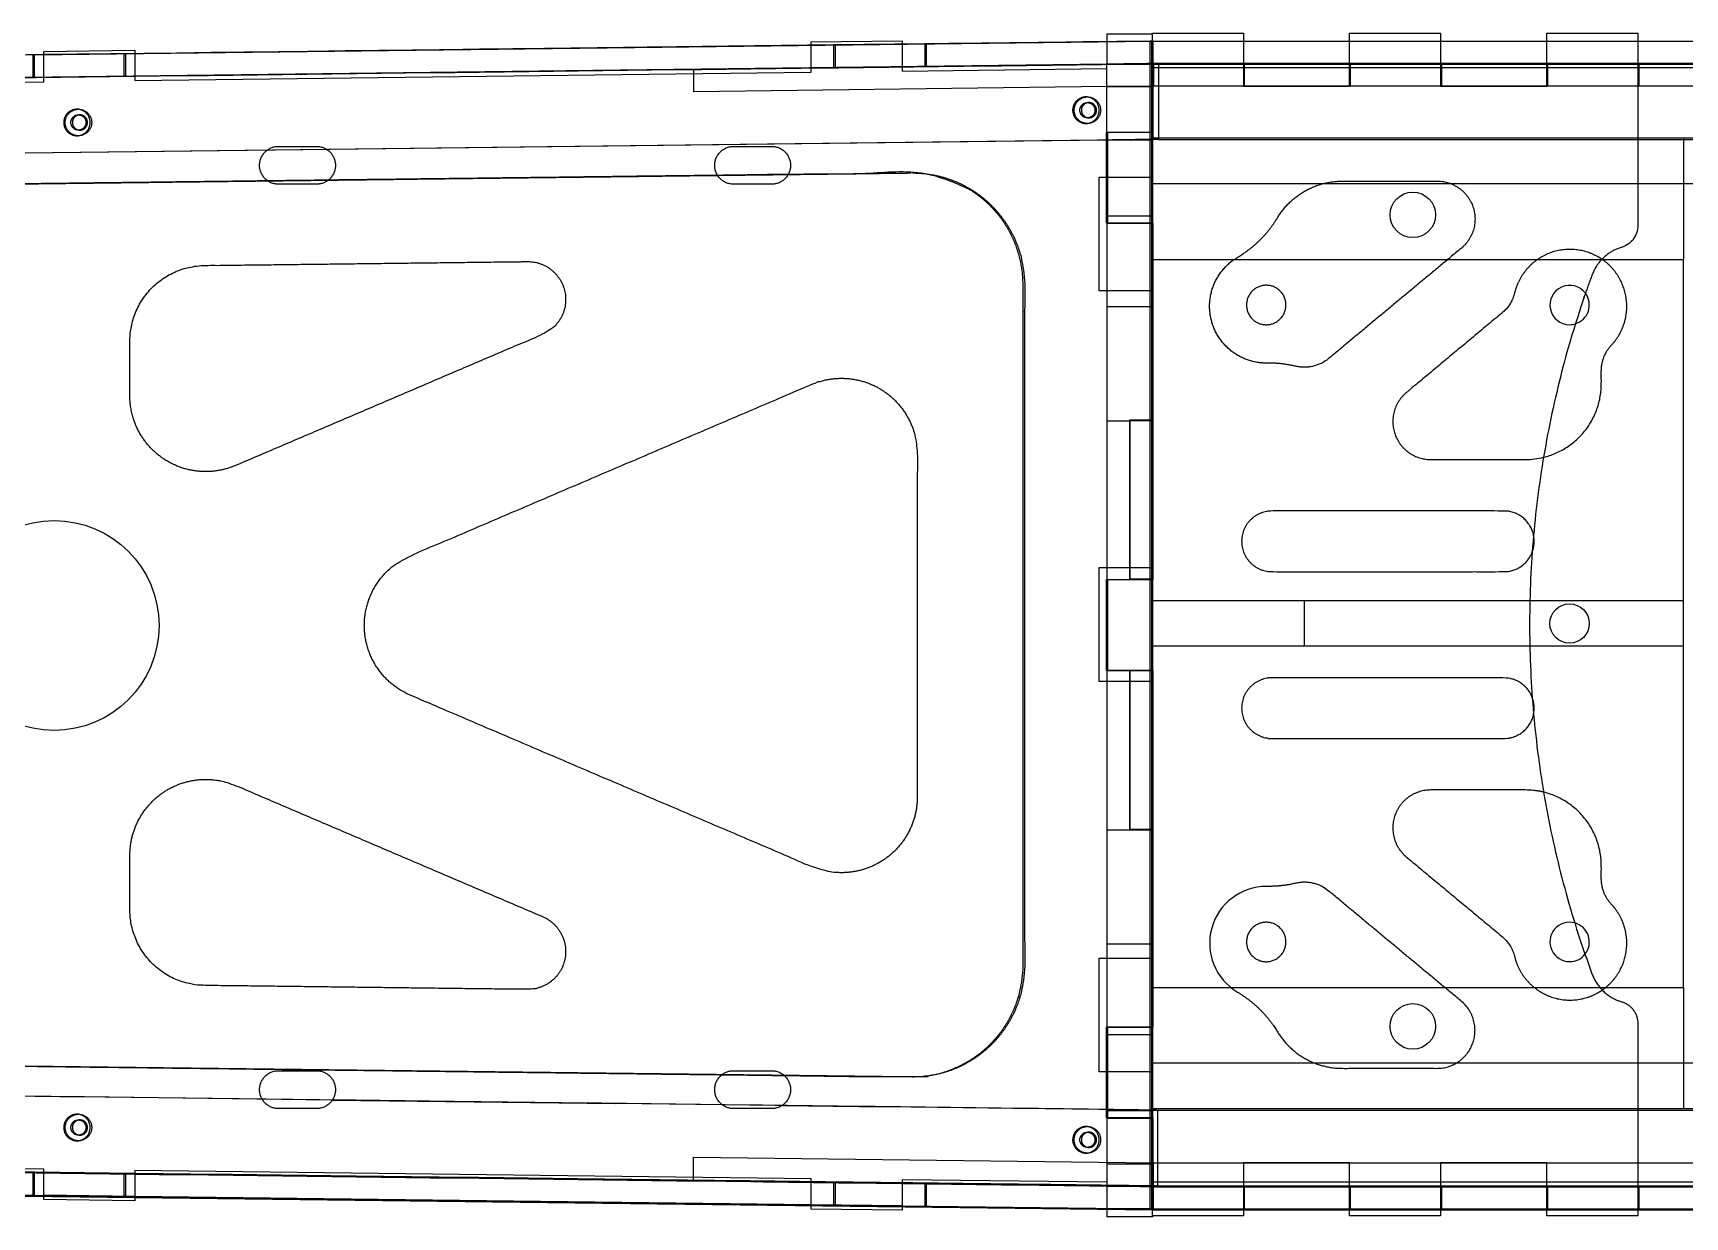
# Model space of a CAD drawing. Header units: millimetres. Extents: x -1145 to 1283, y -288 to 253.
# Drawn here: x -865.7 to -569.7, y -287.8 to -75.6 of the extents above; entities that cross this region are included whole.
import ezdxf

# ---------------------------------------------------------------- set-up
doc = ezdxf.new("R2010")
doc.units = ezdxf.units.MM
doc.header["$MEASUREMENT"] = 0
doc.layers.add('Dibujo2D$oculto$líneas', color=7, linetype='Continuous', true_color=0xffffff)
doc.layers.add('Dibujo2D$visible$líneas', color=18, linetype='Continuous', true_color=0x000000)

msp = doc.modelspace()

# ---------------------------------------------------------------- linework, layer by layer
at = {"layer": 'Dibujo2D$oculto$líneas'}
for p, q in [((-865.73, -79.46), (-992.96, -81.02)), ((-865.46, -79.46), (-984.93, -80.92)), ((-849.46, -79.26), (-865.73, -79.46)), ((-865.73, -83.54), (-865.73, -79.46)), ((-865.46, -79.46), (-865.73, -79.46)), ((-865.46, -79.46), (-665.16, -77.01)), ((-865.46, -83.54), (-865.46, -79.46)), ((-863.78, -84.28), (-863.78, -79.43)), ((-722.23, -77.7), (-849.46, -79.26)), ((-849.46, -79.26), (-849.46, -83.34)), ((-849.19, -79.26), (-849.46, -79.26)), ((-849.19, -79.26), (-849.19, -83.34)), ((-847.47, -79.23), (-847.47, -84.08)), ((-726.32, -82.59), (-726.32, -77.75)), ((-705.96, -77.5), (-722.23, -77.7)), ((-722.23, -81.78), (-722.23, -77.7)), ((-721.96, -77.7), (-722.23, -77.7)), ((-721.96, -81.78), (-721.96, -77.7)), ((-710.01, -77.55), (-710.01, -82.39)), ((-665.41, -77.01), (-705.96, -77.5)), ((-705.96, -77.5), (-705.96, -81.58)), ((-705.68, -77.5), (-705.96, -77.5)), ((-705.68, -77.5), (-705.68, -81.58)), ((-673.31, -77.1), (-673.31, -81.13)), ((-665.16, -77.01), (-665.16, -77.01)), ((-665.16, -81.03), (-665.16, -77.01)), ((-665.13, -77.01), (-665.16, -77.01)), ((-648.85, -77.01), (-648.85, -85.06)), ((-629.82, -85.06), (-629.82, -77.01)), ((-613.51, -77.01), (-613.51, -85.06)), ((-594.48, -85.06), (-594.48, -77.01)), ((-578.17, -77.01), (-578.17, -85.06)), ((-673.31, -81.13), (-1045.67, -85.69)), ((-673.31, -81.14), (-1044.76, -85.69)), ((-847.47, -84.08), (-726.32, -82.59)), ((-747.35, -86.07), (-747.35, -82.04)), ((-705.96, -81.58), (-722.23, -81.78)), ((-721.96, -81.78), (-722.23, -81.78)), ((-705.68, -81.58), (-721.96, -81.78)), ((-710.01, -82.39), (-673.31, -81.94)), ((-705.68, -81.58), (-705.96, -81.58)), ((-665.16, -81.04), (-673.31, -81.14)), ((-673.31, -93.4), (-673.31, -81.13)), ((-665.16, -81.17), (-673.31, -81.17)), ((-673.3, -85.16), (-673.3, -81.13)), ((-665.19, -81.04), (-664.47, -81.04)), ((-665.16, -93.32), (-665.16, -81.03)), ((-664.28, -81.03), (-665.16, -81.04)), ((-665.12, -85.06), (-665.12, -81.03)), ((-665.12, -85.06), (-665.12, -81.03)), ((-665.1, -144.91), (-665.1, -81.71)), ((-665.1, -81.71), (-353.17, -81.71)), ((-665, -85.06), (-665, -81.03)), ((-665, -81.13), (-578.01, -81.13)), ((-664.47, -81.04), (-664.32, -81.03)), ((-664.09, -81.03), (-664.09, -85.06)), ((-648.69, -81.03), (-648.69, -85.06)), ((-629.66, -85.06), (-629.66, -81.03)), ((-613.35, -81.03), (-613.35, -85.06)), ((-594.32, -85.06), (-594.32, -81.03)), ((-578.01, -81.03), (-578.01, -85.06)), ((-984.93, -85.76), (-863.78, -84.28)), ((-849.46, -83.34), (-865.73, -83.54)), ((-865.46, -83.54), (-865.73, -83.54)), ((-849.19, -83.34), (-865.46, -83.54)), ((-849.19, -83.34), (-849.46, -83.34)), ((-673.3, -85.16), (-747.35, -86.07)), ((-665.16, -85.2), (-673.31, -85.2)), ((-665.16, -85.06), (-673.3, -85.16)), ((-665.12, -85.06), (-665.16, -85.06)), ((-676.8, -87.01), (-676.97, -87.01)), ((-676.53, -88.03), (-676.74, -88.03)), ((-857.6, -89.21), (-857.76, -89.21)), ((-857.32, -90.23), (-857.54, -90.23)), ((-676.53, -90.75), (-676.74, -90.75)), ((-665.16, -94.64), (-1044.76, -99.28)), ((-857.7, -93.97), (-857.76, -93.97)), ((-857.6, -93.97), (-857.7, -93.97)), ((-857.32, -92.95), (-857.54, -92.95)), ((-676.91, -91.77), (-676.97, -91.77)), ((-676.8, -91.77), (-676.91, -91.77)), ((-673.41, -109.63), (-673.41, -93.32)), ((-673.41, -93.32), (-665.27, -93.32)), ((-673.31, -93.4), (-673.31, -109.71)), ((-665.27, -93.4), (-673.31, -93.4)), ((-673.14, -109.63), (-673.14, -93.32)), ((-665.27, -109.63), (-665.27, -93.4)), ((-665.16, -94.63), (-665.19, -94.63)), ((-664.09, -94.62), (-353.17, -94.62)), ((-570.01, -94.4), (-570.01, -102.56)), ((-673.31, -94.73), (-1045.67, -99.28)), ((-665.16, -94.76), (-673.31, -94.76)), ((-665.16, -94.77), (-673.31, -94.77)), ((-708.12, -100.64), (-708.12, -100.64)), ((-674.67, -121.77), (-674.67, -101.38)), ((-674.67, -101.38), (-665.16, -101.38)), ((-570.01, -102.56), (-570.01, -116.15)), ((-665.16, -108.35), (-673.31, -108.35)), ((-665.27, -109.63), (-673.41, -109.63)), ((-665.27, -109.71), (-673.31, -109.71)), ((-673.31, -109.71), (-673.31, -173.59)), ((-665.27, -109.71), (-665.27, -109.63)), ((-665.16, -109.63), (-665.27, -109.63)), ((-665.16, -109.71), (-665.16, -173.51)), ((-665.16, -116.15), (-584.65, -116.15)), ((-584.54, -116.15), (-570.01, -116.15)), ((-570.01, -177.31), (-570.01, -116.15)), ((-665.16, -121.77), (-674.67, -121.77)), ((-665.16, -124.63), (-673.31, -124.63)), ((-669.18, -173.46), (-669.18, -144.91)), ((-669.18, -144.91), (-665.1, -144.91)), ((-673.31, -145.05), (-669.23, -145.05)), ((-665.16, -145.05), (-669.23, -145.05)), ((-669.23, -145.05), (-669.23, -173.59)), ((-674.67, -191.76), (-674.67, -171.38)), ((-674.67, -171.38), (-665.16, -171.38)), ((-673.41, -189.82), (-673.41, -173.51)), ((-673.41, -173.51), (-665.27, -173.51)), ((-673.31, -173.59), (-673.31, -189.9)), ((-665.27, -173.59), (-673.31, -173.59)), ((-673.14, -189.82), (-673.14, -173.51)), ((-665.1, -173.46), (-669.18, -173.46)), ((-665.27, -189.82), (-665.27, -173.59)), ((-665.1, -189.77), (-665.1, -173.46)), ((-637.97, -177.31), (-665.16, -177.31)), ((-637.97, -177.31), (-637.97, -185.46)), ((-583.5, -177.31), (-637.97, -177.31)), ((-570.01, -177.31), (-583.5, -177.31)), ((-570.01, -185.46), (-570.01, -177.31)), ((-637.97, -185.46), (-665.16, -185.46)), ((-583.5, -185.46), (-637.97, -185.46)), ((-570.01, -185.46), (-583.5, -185.46)), ((-570.01, -246.63), (-570.01, -185.46)), ((-665.16, -191.76), (-674.67, -191.76)), ((-665.27, -189.82), (-673.41, -189.82)), ((-665.27, -189.9), (-673.31, -189.9)), ((-673.31, -189.9), (-673.31, -253.78)), ((-669.23, -189.9), (-669.23, -218.44)), ((-669.18, -218.31), (-669.18, -189.77)), ((-669.18, -189.77), (-665.1, -189.77)), ((-665.27, -189.9), (-665.27, -189.82)), ((-665.16, -189.82), (-665.27, -189.82)), ((-665.16, -189.9), (-665.16, -253.7)), ((-669.23, -218.44), (-673.31, -218.44)), ((-665.16, -218.44), (-669.23, -218.44)), ((-665.1, -218.31), (-669.18, -218.31)), ((-665.1, -281.51), (-665.1, -218.31)), ((-665.16, -238.87), (-673.31, -238.87)), ((-674.67, -261.76), (-674.67, -241.37)), ((-674.67, -241.37), (-665.16, -241.37)), ((-665.16, -246.63), (-584.98, -246.63)), ((-583.94, -246.63), (-570.01, -246.63)), ((-570.01, -246.63), (-570.01, -260.22)), ((-673.41, -270.01), (-673.41, -253.7)), ((-673.41, -253.7), (-665.27, -253.7)), ((-673.31, -253.78), (-673.31, -270.09)), ((-665.27, -253.78), (-673.31, -253.78)), ((-673.14, -270.01), (-673.14, -253.7)), ((-665.27, -270.01), (-665.27, -253.78)), ((-665.16, -255.14), (-673.31, -255.14)), ((-708.64, -262.67), (-986.11, -259.28)), ((-570.01, -260.22), (-570.01, -268.37)), ((-708.12, -262.68), (-708.12, -262.68)), ((-665.16, -261.76), (-674.67, -261.76)), ((-665.16, -268.59), (-1044.91, -263.94)), ((-857.6, -269.35), (-857.76, -269.35)), ((-812.1, -266.8), (-761.37, -267.42)), ((-731.53, -267.79), (-713.22, -268.01)), ((-665.16, -268.72), (-673.31, -268.72)), ((-665.16, -268.73), (-673.31, -268.73)), ((-665.34, -268.59), (-665.16, -268.59)), ((-664.25, -268.6), (-353.17, -268.6)), ((-857.32, -270.37), (-857.54, -270.37)), ((-676.8, -271.55), (-676.97, -271.55)), ((-665.27, -270.01), (-673.41, -270.01)), ((-665.27, -270.09), (-673.31, -270.09)), ((-673.31, -270.09), (-673.31, -278.3)), ((-665.27, -270.09), (-665.27, -270.01)), ((-665.16, -270.01), (-665.27, -270.01)), ((-665.16, -282.19), (-665.16, -270.09)), ((-857.7, -274.11), (-857.76, -274.11)), ((-857.6, -274.11), (-857.7, -274.11)), ((-857.32, -273.09), (-857.54, -273.09)), ((-676.53, -272.57), (-676.74, -272.57)), ((-664.43, -282.19), (-1044.91, -277.53)), ((-863.78, -279.22), (-984.93, -277.74)), ((-747.36, -281.18), (-747.36, -277.06)), ((-747.36, -277.06), (-665.14, -278.06)), ((-676.91, -276.31), (-676.97, -276.31)), ((-676.8, -276.31), (-676.91, -276.31)), ((-676.53, -275.29), (-676.74, -275.29)), ((-665.14, -282.19), (-665.14, -278.06)), ((-665.13, -282.19), (-665.13, -278.06)), ((-664.25, -278.06), (-664.25, -282.19)), ((-629.82, -278.07), (-648.85, -278.07)), ((-648.85, -278.07), (-648.85, -282.19)), ((-629.82, -282.19), (-629.82, -278.07)), ((-594.48, -278.07), (-613.51, -278.07)), ((-613.51, -278.07), (-613.51, -282.19)), ((-594.48, -282.19), (-594.48, -278.07)), ((-578.17, -278.06), (-578.17, -282.19)), ((-865.73, -283.86), (-865.73, -279.79)), ((-865.73, -279.79), (-849.46, -279.98)), ((-865.46, -279.79), (-865.73, -279.79)), ((-865.46, -279.79), (-849.19, -279.98)), ((-865.46, -283.86), (-865.46, -279.79)), ((-863.78, -279.93), (-863.78, -279.22)), ((-863.78, -283.87), (-863.78, -279.93)), ((-849.46, -279.98), (-849.46, -284.06)), ((-849.19, -279.98), (-849.46, -279.98)), ((-849.19, -279.98), (-849.19, -284.06)), ((-726.32, -280.9), (-847.47, -279.42)), ((-847.47, -279.42), (-847.47, -280.13)), ((-847.47, -280.13), (-847.47, -284.07)), ((-726.32, -281.62), (-726.32, -280.9)), ((-673.31, -281.55), (-710.01, -281.1)), ((-710.01, -281.1), (-710.01, -281.82)), ((-665.16, -278.3), (-673.31, -278.3)), ((-673.31, -278.3), (-673.31, -282.32)), ((-992.96, -282.31), (-865.73, -283.86)), ((-992.69, -282.31), (-865.46, -283.86)), ((-865.73, -283.86), (-849.46, -284.06)), ((-865.46, -283.86), (-865.73, -283.86)), ((-865.46, -283.87), (-849.46, -284.06)), ((-863.78, -284.06), (-863.78, -283.87)), ((-847.47, -284.07), (-863.78, -283.87)), ((-849.46, -284.06), (-722.23, -285.62)), ((-849.19, -284.06), (-849.46, -284.06)), ((-849.19, -284.06), (-721.96, -285.62)), ((-847.47, -284.07), (-847.47, -284.26)), ((-726.32, -285.57), (-847.47, -284.09)), ((-726.32, -285.56), (-726.32, -281.62)), ((-722.23, -285.62), (-722.23, -281.54)), ((-722.23, -281.54), (-705.96, -281.74)), ((-721.96, -281.54), (-722.23, -281.54)), ((-721.96, -281.54), (-705.68, -281.74)), ((-721.96, -285.62), (-721.96, -281.54)), ((-710.01, -281.82), (-710.01, -285.76)), ((-705.96, -281.74), (-705.96, -285.82)), ((-705.68, -281.74), (-705.96, -281.74)), ((-705.68, -281.74), (-705.68, -285.82)), ((-665.16, -282.32), (-673.31, -282.32)), ((-673.31, -282.32), (-673.31, -286.39)), ((-664.62, -282.19), (-665.34, -282.19)), ((-665.16, -282.19), (-665.14, -282.19)), ((-665.16, -286.49), (-665.16, -282.19)), ((-665.14, -282.19), (-665.13, -282.19)), ((-665.13, -282.19), (-665, -282.19)), ((-353.17, -281.51), (-665.1, -281.51)), ((-665, -286.49), (-665, -282.37)), ((-664.47, -282.19), (-664.62, -282.19)), ((-648.85, -282.37), (-648.85, -286.49)), ((-648.69, -282.37), (-648.69, -286.49)), ((-629.82, -286.49), (-629.82, -282.37)), ((-629.66, -286.49), (-629.66, -282.37)), ((-613.51, -282.37), (-613.51, -286.49)), ((-613.35, -282.37), (-613.35, -286.49)), ((-594.48, -286.49), (-594.48, -282.37)), ((-594.32, -286.49), (-594.32, -282.37)), ((-578.17, -282.37), (-578.17, -286.49)), ((-578.01, -282.37), (-578.01, -286.49)), ((-726.32, -285.74), (-726.32, -285.56)), ((-710.01, -285.76), (-726.32, -285.56)), ((-722.23, -285.62), (-726.32, -285.57)), ((-710.01, -285.77), (-722.23, -285.62)), ((-722.23, -285.62), (-705.96, -285.82)), ((-721.96, -285.62), (-722.23, -285.62)), ((-721.96, -285.62), (-705.96, -285.82)), ((-710.01, -285.76), (-710.01, -285.77)), ((-710.01, -285.77), (-710.01, -285.94)), ((-705.96, -285.82), (-665.27, -286.32)), ((-705.68, -285.82), (-705.96, -285.82)), ((-705.68, -285.82), (-665.16, -286.31)), ((-665.55, -286.31), (-673.31, -286.22)), ((-673.31, -286.22), (-665.55, -286.31)), ((-673.31, -286.32), (-665.55, -286.32)), ((-665.27, -286.31), (-665.55, -286.31)), ((-665.27, -286.31), (-665.55, -286.31)), ((-665, -286.32), (-8.68, -286.32))]:
    msp.add_line(p, q, dxfattribs=at)
for centre, radius in [((-861.97, -181.75), 18.81), ((-590.4, -181.39), 3.53)]:
    msp.add_circle(centre, radius, dxfattribs=at)
for centre, radius, start, end in [((-676.8, -89.38), 2.37, 92.5609, 93.3064), ((-857.6, -91.58), 2.37, 92.5609, 93.3064), ((-857.6, -91.6), 2.37, 266.6936, 267.4391), ((-676.8, -89.4), 2.37, 266.6936, 267.4391), ((-590.4, -124.3), 3.53, 36.4543, 270), ((-590.4, -124.3), 3.53, 270, 287.1079), ((-598.31, -138.4), 13.59, 270, 283.8196), ((-644.71, -238.7), 10.19, 90, 239.326), ((-590.4, -238.47), 3.53, 74.9888, 270), ((-590.4, -238.47), 3.53, 270, 321.2321), ((-857.6, -271.72), 2.37, 92.5609, 93.3064), ((-676.8, -273.92), 2.37, 92.5609, 93.3064), ((-857.6, -271.74), 2.37, 266.6936, 267.4391), ((-676.8, -273.94), 2.37, 266.6936, 267.4391)]:
    msp.add_arc(centre, radius, start, end, dxfattribs=at)
for points, knots in [([(-665, -81.13), (-665.06, -81.13), (-689.11, -81.43), (-807.36, -82.87), (-934.19, -84.42), (-1037.08, -85.68), (-1045.81, -85.79), (-1045.97, -85.79), (-1046.17, -85.79), (-1046.71, -85.79), (-1047.92, -85.79), (-1049.05, -85.79), (-1049.8, -85.79)], [0, 0, 0, 0, 0.187761, 72.147884, 354.771287, 380.693859, 380.844139, 380.975628, 381.182256, 381.445239, 382.572307, 384.826443, 384.826443, 384.826443, 384.826443]), ([(-665.16, -268.6), (-665.22, -268.6), (-689.27, -268.3), (-807.51, -266.86), (-934.34, -265.3), (-1037.23, -264.05), (-1045.97, -263.94), (-1046.13, -263.94), (-1046.33, -263.94), (-1046.86, -263.94), (-1048.08, -263.94), (-1049.2, -263.94), (-1049.95, -263.94)], [0, 0, 0, 0, 0.187771, 72.147894, 354.771297, 380.693869, 380.844149, 380.975638, 381.182266, 381.445249, 382.572317, 384.826453, 384.826453, 384.826453, 384.826453]), ([(-665.16, -282.19), (-665.22, -282.19), (-689.27, -281.9), (-807.51, -280.45), (-934.34, -278.9), (-1037.23, -277.64), (-1045.97, -277.53), (-1046.13, -277.53), (-1046.33, -277.53), (-1046.86, -277.53), (-1048.08, -277.53), (-1049.2, -277.53), (-1049.95, -277.53)], [0, 0, 0, 0, 0.187771, 72.147894, 354.771297, 380.693869, 380.844149, 380.975638, 381.182266, 381.445249, 382.572317, 384.826453, 384.826453, 384.826453, 384.826453]), ([(-665, -282.37), (-665.06, -282.37), (-689.11, -282.07), (-807.36, -280.62), (-934.19, -279.07), (-1037.08, -277.81), (-1045.81, -277.71), (-1045.97, -277.71), (-1046.17, -277.71), (-1046.71, -277.71), (-1047.92, -277.71), (-1049.05, -277.71), (-1049.8, -277.71)], [0, 0, 0, 0, 0.187771, 72.147894, 354.771297, 380.693869, 380.844149, 380.975638, 381.182266, 381.445249, 382.572317, 384.826453, 384.826453, 384.826453, 384.826453])]:
    msp.add_open_spline(points, degree=3, knots=knots, dxfattribs=at)
for points in [[(-665.16, -81.03), (-667.87, -81.07), (-670.59, -81.1), (-673.31, -81.13)], [(-665.12, -81.03), (-665.13, -81.03), (-665.14, -81.03), (-665.16, -81.03)], [(-665, -81.03), (-665.04, -81.03), (-665.08, -81.03), (-665.12, -81.03)], [(-665.12, -85.06), (-665.08, -85.06), (-665.04, -85.06), (-665, -85.06)], [(-665.16, -94.63), (-667.87, -94.66), (-670.59, -94.69), (-673.31, -94.73)], [(-665, -278.06), (-665.05, -278.06), (-665.09, -278.06), (-665.14, -278.06)]]:
    msp.add_open_spline(points, degree=3, dxfattribs=at)
for points, weights, degree, knots in [([(-676.8, -87.01), (-674.43, -87.01), (-674.43, -89.39), (-674.43, -91.76), (-676.8, -91.77)], [1, 0.707107675066, 1, 0.707107675066, 1], 2, [0, 0, 0, 3.732001, 3.732001, 7.464002, 7.464002, 7.464002]), ([(-676.53, -90.75), (-675.17, -90.75), (-675.17, -89.39), (-675.17, -88.03), (-676.53, -88.03)], [1, 0.707107675066, 1, 0.707107675066, 1], 2, [0, 0, 0, 2.132572, 2.132572, 4.265144, 4.265144, 4.265144]), ([(-857.6, -89.21), (-855.22, -89.22), (-855.22, -91.59), (-855.22, -93.97), (-857.6, -93.97)], [1, 0.707107675066, 1, 0.707107675066, 1], 2, [0, 0, 0, 3.732001, 3.732001, 7.464002, 7.464002, 7.464002]), ([(-857.32, -92.95), (-855.97, -92.95), (-855.97, -91.59), (-855.97, -90.23), (-857.32, -90.23)], [1, 0.707107675066, 1, 0.707107675066, 1], 2, [0, 0, 0, 2.132572, 2.132572, 4.265144, 4.265144, 4.265144]), ([(-512.35, -94.4), (-512.35, -94.4), (-528.08, -94.4), (-596.62, -94.4), (-665.16, -94.4)], [1, 0.707106781187, 1, 1, 1], 2, [186.855942, 186.855942, 186.855942, 205.031093, 205.031093, 222.972758, 222.972758, 222.972758]), ([(-825.14, -99.27), (-825.14, -102.66), (-821.74, -102.66), (-818.34, -102.66), (-814.94, -102.66), (-811.55, -102.66), (-811.55, -99.27), (-811.55, -95.87), (-814.94, -95.87), (-818.34, -95.87), (-821.74, -95.87), (-825.14, -95.87), (-825.14, -99.27)], [1, 0.707106781187, 1, 1, 1, 0.707106781187, 1, 0.707106781187, 1, 1, 1, 0.707106781187, 1], 2, [0, 0, 0, 5.337423, 5.337423, 10.337423, 10.337423, 15.674846, 15.674846, 21.012268, 21.012268, 26.012268, 26.012268, 31.349691, 31.349691, 31.349691]), ([(-743.59, -99.27), (-743.59, -102.66), (-740.19, -102.66), (-736.79, -102.66), (-733.39, -102.66), (-730, -102.66), (-730, -99.27), (-730, -95.87), (-733.39, -95.87), (-736.79, -95.87), (-740.19, -95.87), (-743.59, -95.87), (-743.59, -99.27)], [1, 0.707106781187, 1, 1, 1, 0.707106781187, 1, 0.707106781187, 1, 1, 1, 0.707106781187, 1], 2, [0, 0, 0, 5.337423, 5.337423, 10.337423, 10.337423, 15.674846, 15.674846, 21.012268, 21.012268, 26.012268, 26.012268, 31.349691, 31.349691, 31.349691]), ([(-986.38, -259.28), (-1002.11, -259.09), (-1013.17, -247.87), (-1013.17, -232.1), (-1013.17, -198.47), (-1013.17, -164.85), (-1013.17, -131.22), (-1013.17, -115.45), (-1002.11, -104.23), (-986.38, -104.04), (-893.8, -102.91), (-801.22, -101.78), (-708.64, -100.64), (-703.2, -100.58), (-698.16, -102.62), (-694.29, -106.45), (-690.42, -110.28), (-688.33, -115.31), (-688.33, -120.75), (-688.33, -161.36), (-688.33, -201.96), (-688.33, -242.57), (-688.33, -248.01), (-690.42, -253.04), (-694.29, -256.88), (-698.16, -260.7), (-703.2, -262.74), (-708.64, -262.68), (-801.22, -261.55), (-893.8, -260.41), (-986.38, -259.28)], [1, 0.807606672494, 0.807606672494, 1, 1, 1, 1, 0.807606672494, 0.807606672494, 1, 1, 1, 1, 0.948310944253, 0.948310944253, 1, 0.94862792176, 0.94862792176, 1, 1, 1, 1, 0.948627933292, 0.948627933292, 1, 0.948310955882, 0.948310955882, 1, 1, 1, 1], 3, [-682.676408, -682.676408, -682.676408, -682.676408, -651.504655, -651.504655, -651.504655, -577.286365, -577.286365, -577.286365, -546.114612, -546.114612, -546.114612, -341.293395, -341.293395, -341.293395, -325.404359, -325.404359, -325.404359, -309.492503, -309.492503, -309.492503, -219.868127, -219.868127, -219.868127, -203.956273, -203.956273, -203.956273, -188.067239, -188.067239, -188.067239, 16.753981, 16.753981, 16.753981, 16.753981]), ([(-986.11, -259.28), (-1001.84, -259.09), (-1012.9, -247.87), (-1012.9, -232.1), (-1012.9, -198.47), (-1012.9, -164.85), (-1012.9, -131.22), (-1012.9, -115.45), (-1001.84, -104.23), (-986.11, -104.04), (-893.54, -102.91), (-800.97, -101.78), (-708.4, -100.64)], [1, 0.807606672494, 0.807606672494, 1, 1, 1, 1, 0.807606672494, 0.807606672494, 1, 1, 1, 1], 3, [-682.676408, -682.676408, -682.676408, -682.676408, -651.504655, -651.504655, -651.504655, -577.286365, -577.286365, -577.286365, -546.114612, -546.114612, -546.114612, -341.316325, -341.316325, -341.316325, -341.316325]), ([(-708.12, -100.64), (-702.77, -100.64), (-697.82, -102.68), (-694.02, -106.45), (-690.15, -110.28), (-688.05, -115.31), (-688.06, -120.75), (-688.06, -161.36), (-688.06, -201.96), (-688.06, -242.57), (-688.05, -248.01), (-690.15, -253.04), (-694.02, -256.88), (-697.82, -260.64), (-702.77, -262.68), (-708.12, -262.68)], [1, 0.949874871786, 0.949874871786, 1, 0.94862792176, 0.94862792176, 1, 1, 1, 1, 0.948627933292, 0.948627933292, 1, 0.949874860383, 0.949874860383, 1], 3, [0, 0, 0, 0, 15.644044, 15.644044, 15.644044, 31.555901, 31.555901, 31.555901, 121.180276, 121.180276, 121.180276, 137.092131, 137.092131, 137.092131, 152.736177, 152.736177, 152.736177, 152.736177]), ([(-512.35, -102.56), (-512.35, -102.56), (-528.08, -102.56), (-596.62, -102.56), (-665.16, -102.56)], [1, 0.707106781187, 1, 1, 1], 2, [186.855942, 186.855942, 186.855942, 205.031093, 205.031093, 222.972758, 222.972758, 222.972758]), ([(-642.75, -108.66), (-645.44, -113.11), (-649.91, -115.76), (-656.65, -119.75), (-654.53, -127.29), (-652.4, -134.83), (-644.57, -134.72), (-641.99, -134.68), (-639.49, -135.28), (-636.18, -136.06), (-633.57, -133.89), (-621.69, -124.01), (-609.8, -114.12), (-606.14, -111.07), (-607.76, -106.59), (-609.38, -102.1), (-614.15, -102.1), (-622.64, -102.1), (-631.12, -102.1), (-638.79, -102.1), (-642.75, -108.66)], [1, 0.969950623719, 1, 0.792974429199, 1, 0.792974429199, 1, 0.992366787432, 1, 0.894535638592, 1, 1, 1, 0.818528368282, 1, 0.818528368282, 1, 1, 1, 0.871057090141, 1], 2, [0, 0, 0, 10.187442, 10.187442, 23.543683, 23.543683, 36.899925, 36.899925, 42.02481, 42.02481, 48.323243, 48.323243, 71.069605, 71.069605, 79.38703, 79.38703, 87.704455, 87.704455, 100.192558, 100.192558, 114.149699, 114.149699, 114.149699]), ([(-584.61, -116.1), (-585.04, -115.81), (-585.51, -115.56), (-589.91, -113.18), (-594.49, -115.21), (-599.07, -117.25), (-600.25, -122.12), (-600.78, -124.3), (-602.51, -125.73), (-611.07, -132.85), (-619.63, -139.98), (-623.3, -143.02), (-621.68, -147.51), (-620.06, -152), (-615.29, -152), (-606.8, -152), (-598.31, -152)], [1, 0.99867458444, 1, 0.897507160298, 1, 0.897507160298, 1, 0.949521244636, 1, 1, 1, 0.818528368282, 1, 0.818528368282, 1, 1, 1], 2, [0, 0, 0, 1.049789, 1.049789, 10.360992, 10.360992, 19.672196, 19.672196, 24.009152, 24.009152, 40.396782, 40.396782, 48.714207, 48.714207, 57.031632, 57.031632, 69.519735, 69.519735, 69.519735]), ([(-829.44, -153.07), (-801.93, -141.32), (-774.42, -129.56), (-769.29, -127.37), (-770.44, -121.91), (-771.59, -116.45), (-777.17, -116.52), (-806.06, -116.87), (-834.95, -117.22), (-848.38, -117.39), (-848.38, -130.82), (-848.38, -135.69), (-848.38, -140.57), (-848.38, -147.89), (-842.27, -151.92), (-836.17, -155.95), (-829.44, -153.07)], [1, 1, 1, 0.772825337771, 1, 0.772825337771, 1, 1, 1, 0.711419804816, 1, 1, 1, 0.880613346479, 1, 0.880613346479, 1], 2, [0, 0, 0, 44.02602, 44.02602, 53.370475, 53.370475, 62.71493, 62.71493, 104.942235, 104.942235, 126.125611, 126.125611, 133.305071, 133.305071, 146.723855, 146.723855, 160.142639, 160.142639, 160.142639]), ([(-644.77, -127.84), (-648.3, -127.84), (-648.3, -124.3), (-648.3, -120.77), (-644.77, -120.77), (-641.23, -120.77), (-641.23, -124.3), (-641.23, -127.84), (-644.77, -127.84)], [1, 0.707107187399, 1, 0.707106781187, 1, 0.707106781187, 1, 0.707106781187, 1], 2, [0, 0, 0, 5.550916, 5.550916, 11.101835, 11.101835, 16.652755, 16.652755, 22.203675, 22.203675, 22.203675]), ([(-707.29, -212.47), (-707.29, -181.75), (-707.29, -151.03), (-707.29, -143.72), (-713.39, -139.69), (-719.5, -135.66), (-726.22, -138.53), (-762.17, -153.89), (-798.12, -169.25), (-806.37, -172.77), (-806.37, -181.75), (-806.37, -190.72), (-798.12, -194.25), (-762.17, -209.61), (-726.22, -224.96), (-719.5, -227.84), (-713.39, -223.81), (-707.29, -219.78), (-707.29, -212.47)], [1, 1, 1, 0.880613346479, 1, 0.880613346479, 1, 1, 1, 0.834531829064, 1, 0.834531829063, 1, 1, 1, 0.880613346479, 1, 0.880613346479, 1], 2, [158.134782, 158.134782, 158.134782, 203.335844, 203.335844, 216.754628, 216.754628, 230.173412, 230.173412, 287.697701, 287.697701, 303.559516, 303.559516, 319.42133, 319.42133, 376.94562, 376.94562, 390.364403, 390.364403, 403.783187, 403.783187, 403.783187]), ([(-596.85, -165.56), (-597.75, -161.22), (-602.18, -161.22), (-622.96, -161.22), (-643.74, -161.22), (-649.17, -161.22), (-649.17, -166.66)], [1, 0.775510025306, 1, 1, 1, 0.707106781187, 1], 2, [0, 0, 0, 7.429447, 7.429447, 38.006076, 38.006076, 46.545953, 46.545953, 46.545953]), ([(-649.17, -166.66), (-649.17, -172.1), (-643.74, -172.1), (-622.96, -172.1), (-602.18, -172.1), (-598.43, -172.1), (-597.1, -168.6)], [1, 0.707106781187, 1, 1, 1, 0.823530278903, 1], 2, [0, 0, 0, 8.539876, 8.539876, 39.116506, 39.116506, 45.675176, 45.675176, 45.675176]), ([(-597.09, -194.64), (-598.42, -191.13), (-602.18, -191.13), (-622.96, -191.13), (-643.74, -191.13), (-649.17, -191.13), (-649.17, -196.56)], [1, 0.82242031986, 1, 1, 1, 0.707106781187, 1], 2, [0, 0, 0, 6.579915, 6.579915, 37.156544, 37.156544, 45.696421, 45.696421, 45.696421]), ([(-649.17, -196.56), (-649.17, -202), (-643.74, -202), (-622.96, -202), (-602.18, -202), (-597.73, -202), (-596.85, -197.64)], [1, 0.707106781187, 1, 1, 1, 0.773988388692, 1], 2, [0, 0, 0, 8.539876, 8.539876, 39.116506, 39.116506, 46.572121, 46.572121, 46.572121]), ([(-774.42, -233.93), (-801.93, -222.18), (-829.44, -210.42), (-836.17, -207.55), (-842.27, -211.58), (-848.38, -215.61), (-848.38, -222.92), (-848.38, -227.8), (-848.38, -232.68), (-848.38, -246.11), (-834.95, -246.27), (-806.06, -246.62), (-777.17, -246.98), (-771.59, -247.05), (-770.44, -241.59), (-769.29, -236.13), (-774.42, -233.93)], [1, 1, 1, 0.880613346479, 1, 0.880613346479, 1, 1, 1, 0.711419804816, 1, 1, 1, 0.772825337771, 1, 0.772825337771, 1], 2, [189.552383, 189.552383, 189.552383, 233.578403, 233.578403, 246.997187, 246.997187, 260.415971, 260.415971, 267.595431, 267.595431, 288.778807, 288.778807, 331.007393, 331.007393, 340.351848, 340.351848, 349.696304, 349.696304, 349.696304]), ([(-615.29, -211.23), (-620.06, -211.23), (-621.68, -215.71), (-623.3, -220.2), (-619.63, -223.25), (-611.07, -230.37), (-602.51, -237.49), (-600.78, -238.93), (-600.25, -241.11), (-599.07, -245.97), (-594.49, -248.01), (-589.91, -250.05), (-585.51, -247.67), (-585.02, -247.4), (-584.56, -247.09)], [1, 0.818528368282, 1, 0.818528368282, 1, 1, 1, 0.949521248848, 1, 0.897507161191, 1, 0.897507161191, 1, 0.998518938026, 1], 2, [0, 0, 0, 8.317425, 8.317425, 16.63485, 16.63485, 33.022479, 33.022479, 37.359436, 37.359436, 46.670639, 46.670639, 55.981843, 55.981843, 57.091575, 57.091575, 57.091575]), ([(-595.05, -211.62), (-596.66, -211.23), (-598.31, -211.23), (-606.8, -211.23), (-615.29, -211.23)], [1, 0.992669003773, 1, 1, 1], 2, [0, 0, 0, 3.293547, 3.293547, 8.803403, 8.803403, 8.803403]), ([(-649.91, -247.46), (-645.44, -250.12), (-642.75, -254.56), (-638.79, -261.12), (-631.12, -261.12), (-622.64, -261.12), (-614.15, -261.12), (-609.38, -261.12), (-607.76, -256.64), (-606.14, -252.15), (-609.8, -249.1), (-621.69, -239.22), (-633.57, -229.33), (-636.18, -227.16), (-639.49, -227.95), (-642.07, -228.56), (-644.71, -228.5)], [1, 0.969950796943, 1, 0.871055650698, 1, 1, 1, 0.818528368282, 1, 0.818528368282, 1, 1, 1, 0.894486145938, 1, 0.991932644008, 1], 2, [0, 0, 0, 10.187412, 10.187412, 24.144633, 24.144633, 36.632736, 36.632736, 44.950161, 44.950161, 53.267586, 53.267586, 76.013948, 76.013948, 82.313885, 82.313885, 87.582687, 87.582687, 87.582687]), ([(-644.77, -242.01), (-648.3, -242.01), (-648.3, -238.47), (-648.3, -234.94), (-644.77, -234.94), (-641.23, -234.94), (-641.23, -238.47), (-641.23, -242.01), (-644.77, -242.01)], [1, 0.707106781187, 1, 0.707106781187, 1, 0.707106781187, 1, 0.707107264519, 1], 2, [0, 0, 0, 5.55092, 5.55092, 11.101839, 11.101839, 16.652759, 16.652759, 22.203674, 22.203674, 22.203674]), ([(-512.35, -260.22), (-512.35, -260.22), (-528.08, -260.22), (-596.62, -260.22), (-665.16, -260.22)], [1, 0.707106781187, 1, 1, 1], 2, [186.855942, 186.855942, 186.855942, 205.031093, 205.031093, 222.972758, 222.972758, 222.972758]), ([(-825.14, -264.94), (-825.14, -268.34), (-821.74, -268.34), (-818.34, -268.34), (-814.94, -268.34), (-811.55, -268.34), (-811.55, -264.94), (-811.55, -261.54), (-814.94, -261.54), (-818.34, -261.54), (-821.74, -261.54), (-825.14, -261.54), (-825.14, -264.94)], [1, 0.707106781187, 1, 1, 1, 0.707106781187, 1, 0.707106781187, 1, 1, 1, 0.707106781187, 1], 2, [0, 0, 0, 5.337423, 5.337423, 10.337423, 10.337423, 15.674846, 15.674846, 21.012268, 21.012268, 26.012268, 26.012268, 31.349691, 31.349691, 31.349691]), ([(-743.59, -264.94), (-743.59, -268.34), (-740.19, -268.34), (-736.79, -268.34), (-733.39, -268.34), (-730, -268.34), (-730, -264.94), (-730, -261.54), (-733.39, -261.54), (-736.79, -261.54), (-740.19, -261.54), (-743.59, -261.54), (-743.59, -264.94)], [1, 0.707106781187, 1, 1, 1, 0.707106781187, 1, 0.707106781187, 1, 1, 1, 0.707106781187, 1], 2, [0, 0, 0, 5.337423, 5.337423, 10.337423, 10.337423, 15.674846, 15.674846, 21.012268, 21.012268, 26.012268, 26.012268, 31.349691, 31.349691, 31.349691]), ([(-857.6, -269.35), (-855.22, -269.35), (-855.22, -271.73), (-855.22, -274.11), (-857.6, -274.11)], [1, 0.707107675066, 1, 0.707107675066, 1], 2, [0, 0, 0, 3.732001, 3.732001, 7.464002, 7.464002, 7.464002]), ([(-512.35, -268.37), (-512.35, -268.37), (-528.08, -268.37), (-596.62, -268.37), (-665.16, -268.37)], [1, 0.707106781187, 1, 1, 1], 2, [186.855942, 186.855942, 186.855942, 205.031093, 205.031093, 222.972758, 222.972758, 222.972758]), ([(-857.32, -273.09), (-855.97, -273.09), (-855.97, -271.73), (-855.97, -270.37), (-857.32, -270.37)], [1, 0.707107675066, 1, 0.707107675066, 1], 2, [0, 0, 0, 2.132572, 2.132572, 4.265144, 4.265144, 4.265144]), ([(-676.8, -271.55), (-674.43, -271.56), (-674.43, -273.93), (-674.43, -276.31), (-676.8, -276.31)], [1, 0.707107675066, 1, 0.707107675066, 1], 2, [0, 0, 0, 3.732001, 3.732001, 7.464002, 7.464002, 7.464002]), ([(-676.53, -275.29), (-675.17, -275.29), (-675.17, -273.93), (-675.17, -272.58), (-676.53, -272.57)], [1, 0.707107675066, 1, 0.707107675066, 1], 2, [0, 0, 0, 2.132572, 2.132572, 4.265144, 4.265144, 4.265144])]:
    msp.add_rational_spline(points, weights, degree=degree, knots=knots, dxfattribs=at)
for points, weights in [([(-676.59, -88.03), (-676.63, -88.03), (-676.66, -88.04)], [0.982266230892, 0.971645293832, 0.961900759653]), ([(-857.38, -90.23), (-857.42, -90.24), (-857.46, -90.24)], [0.982266230892, 0.971645293832, 0.961900759653]), ([(-676.66, -90.74), (-676.63, -90.74), (-676.59, -90.75)], [0.961900759653, 0.971645293832, 0.982266230892]), ([(-857.46, -92.94), (-857.42, -92.95), (-857.38, -92.95)], [0.961900759653, 0.971645293832, 0.982266230892]), ([(-857.38, -270.37), (-857.42, -270.37), (-857.46, -270.38)], [0.982266230892, 0.971645293832, 0.961900759652]), ([(-857.46, -273.08), (-857.42, -273.09), (-857.38, -273.09)], [0.961900759653, 0.971645293832, 0.982266230892]), ([(-676.59, -272.58), (-676.63, -272.58), (-676.66, -272.58)], [0.982266230892, 0.971645293832, 0.961900759653]), ([(-676.66, -275.29), (-676.63, -275.29), (-676.59, -275.29)], [0.961900759653, 0.971645293832, 0.982266230892])]:
    msp.add_rational_spline(points, weights, degree=2, dxfattribs=at)
at = {"layer": 'Dibujo2D$visible$líneas'}
for p, q in [((-726.32, -77.16), (-710.01, -76.96)), ((-710.01, -76.96), (-710.01, -77.55)), ((-673.31, -75.73), (-673.31, -77.1)), ((-665.16, -75.73), (-673.31, -75.73)), ((-665.16, -77.01), (-665.16, -75.55)), ((-665.16, -75.55), (-648.85, -75.55)), ((-648.85, -75.55), (-648.85, -77.01)), ((-629.82, -77.01), (-629.82, -75.55)), ((-629.82, -75.55), (-613.51, -75.55)), ((-613.51, -75.55), (-613.51, -77.01)), ((-594.48, -77.01), (-594.48, -75.55)), ((-594.48, -75.55), (-578.17, -75.55)), ((-578.17, -75.55), (-578.17, -77.01)), ((-863.78, -78.84), (-847.47, -78.64)), ((-863.78, -79.43), (-863.78, -78.84)), ((-847.47, -78.64), (-847.47, -79.23)), ((-726.32, -77.75), (-726.32, -77.16)), ((-665.55, -286.32), (-665.55, -77.01)), ((-665.27, -77.01), (-665.55, -77.01)), ((-665.13, -77.01), (-665.27, -77.01)), ((-665.27, -93.32), (-665.27, -77.01)), ((-665, -77.01), (-665.27, -77.01)), ((-665, -77.01), (-8.68, -77.01)), ((-665, -81.13), (-665, -77.01)), ((-665, -94.62), (-665, -81.13)), ((-664.99, -81.03), (-664.99, -85.06)), ((-578.01, -81.13), (-10.6, -81.13)), ((-664.09, -85.06), (-664.09, -94.62)), ((-648.85, -85.06), (-648.85, -85.07)), ((-648.85, -85.07), (-629.82, -85.07)), ((-629.82, -85.07), (-629.82, -85.06)), ((-613.51, -85.06), (-613.51, -85.07)), ((-613.51, -85.07), (-594.48, -85.07)), ((-594.48, -85.07), (-594.48, -85.06)), ((-665.27, -93.4), (-665.27, -93.32)), ((-665, -93.32), (-665.27, -93.32)), ((-665.16, -93.4), (-665.27, -93.4)), ((-665.16, -93.4), (-665.16, -93.32)), ((-665.16, -93.4), (-665.16, -109.71)), ((-664.47, -94.63), (-665.16, -94.63)), ((-664.28, -94.63), (-665.16, -94.64)), ((-664.09, -94.62), (-665, -94.62)), ((-665.16, -109.71), (-665.27, -109.71)), ((-665.27, -173.51), (-665.27, -109.71)), ((-665, -109.63), (-665.16, -109.63)), ((-665, -173.51), (-665, -109.63)), ((-584.65, -116.15), (-584.54, -116.15)), ((-665.27, -173.59), (-665.27, -173.51)), ((-665, -173.51), (-665.27, -173.51)), ((-665.16, -173.59), (-665.27, -173.59)), ((-665.16, -173.51), (-665.16, -173.59)), ((-665.16, -173.59), (-665.16, -189.9)), ((-665.16, -189.9), (-665.27, -189.9)), ((-665.27, -253.7), (-665.27, -189.9)), ((-665, -189.82), (-665.16, -189.82)), ((-665, -253.7), (-665, -189.82)), ((-584.98, -246.63), (-583.94, -246.63)), ((-665.27, -253.78), (-665.27, -253.7)), ((-665, -253.7), (-665.27, -253.7)), ((-665.16, -253.78), (-665.27, -253.78)), ((-665.16, -253.7), (-665.16, -253.78)), ((-665.16, -253.78), (-665.16, -270.09)), ((-665.16, -268.59), (-664.62, -268.59)), ((-664.43, -268.6), (-665.16, -268.59)), ((-665.1, -268.6), (-665.16, -268.6)), ((-665.1, -268.6), (-664.25, -268.6)), ((-664.25, -268.6), (-664.25, -278.06)), ((-665.16, -270.09), (-665.27, -270.09)), ((-665.27, -286.32), (-665.27, -270.09)), ((-665, -270.01), (-665.16, -270.01)), ((-665, -278.06), (-665, -270.01)), ((-665, -278.06), (-665, -282.19)), ((-1050.19, -281.61), (-665.55, -286.32)), ((-1049.8, -281.79), (-665.13, -286.49)), ((-863.78, -284.66), (-863.78, -284.06)), ((-665, -282.19), (-9.92, -282.19)), ((-665, -282.37), (-665, -282.19)), ((-665, -282.37), (-8.68, -282.37)), ((-665, -282.37), (-665, -286.49)), ((-648.85, -282.19), (-648.85, -282.37)), ((-629.82, -282.37), (-629.82, -282.19)), ((-613.51, -282.19), (-613.51, -282.37)), ((-594.48, -282.37), (-594.48, -282.19)), ((-578.17, -282.19), (-578.17, -282.37)), ((-847.47, -284.86), (-863.78, -284.66)), ((-847.47, -284.26), (-847.47, -284.86)), ((-726.32, -286.34), (-726.32, -285.74)), ((-710.01, -286.54), (-726.32, -286.34)), ((-710.01, -285.94), (-710.01, -286.54)), ((-673.31, -286.39), (-673.31, -287.76)), ((-665.27, -286.32), (-665.55, -286.32)), ((-665.16, -286.32), (-665.27, -286.32)), ((-665.16, -286.32), (-665, -286.32)), ((-665.16, -287.58), (-665.16, -286.49)), ((-665.13, -286.49), (-665, -286.49)), ((-665, -286.49), (-8.68, -286.49)), ((-648.85, -286.49), (-648.85, -287.58)), ((-629.82, -287.58), (-629.82, -286.49)), ((-613.51, -286.49), (-613.51, -287.58)), ((-594.48, -287.58), (-594.48, -286.49)), ((-578.17, -286.49), (-578.17, -287.58)), ((-665.16, -287.76), (-673.31, -287.76)), ((-665.16, -287.58), (-665.16, -287.76)), ((-648.85, -287.58), (-665.16, -287.58)), ((-613.51, -287.58), (-629.82, -287.58)), ((-578.17, -287.58), (-594.48, -287.58))]:
    msp.add_line(p, q, dxfattribs=at)
for centre in [(-618.49, -108.15), (-618.49, -253.6)]:
    msp.add_circle(centre, 4.08, dxfattribs=at)
for centre, radius, start, end in [((-590.4, -124.3), 3.53, 287.1079, 36.4543), ((-602.18, -166.66), 5.44, 339.1205, 11.7026), ((-602.18, -196.56), 5.44, 348.5732, 20.6556), ((-590.4, -238.47), 3.53, 321.2321, 74.9888)]:
    msp.add_arc(centre, radius, start, end, dxfattribs=at)
for points in [[(-665.55, -77.01), (-793.76, -78.57), (-921.98, -80.14), (-1050.19, -81.71)], [(-664.99, -81.03), (-664.99, -81.03), (-665, -81.03), (-665, -81.03)], [(-10.11, -81.03), (-228.4, -81.03), (-446.69, -81.03), (-664.99, -81.03)], [(-665, -85.06), (-665, -85.06), (-664.99, -85.06), (-664.99, -85.06)], [(-353.17, -85.06), (-457.11, -85.06), (-561.05, -85.06), (-664.99, -85.06)], [(-665, -94.62), (-665.05, -94.62), (-665.1, -94.62), (-665.16, -94.63)], [(-665, -278.06), (-561.06, -278.06), (-457.12, -278.06), (-353.17, -278.06)]]:
    msp.add_open_spline(points, degree=3, dxfattribs=at)
for points, weights, knots in [([(-578.17, -85.06), (-578.17, -85.06), (-578.17, -85.07), (-578.17, -97.56), (-578.17, -110.05), (-578.17, -113.08), (-581.08, -113.95), (-584.99, -115.12), (-586.4, -118.95), (-609.47, -181.57), (-586.4, -244.19)], [1, 1, 1, 1, 1, 0.802006932487, 1, 0.894422651153, 1, 0.9383460524, 1], [525.173848, 525.173848, 525.173848, 525.179269, 525.179269, 543.556362, 543.556362, 548.776763, 548.776763, 556.339004, 556.339004, 684.222853, 684.222853, 684.222853]), ([(-677.07, -91.77), (-679.45, -91.76), (-679.45, -89.39), (-679.45, -87.01), (-677.07, -87.01), (-674.7, -87.01), (-674.7, -89.39), (-674.7, -91.76), (-677.07, -91.77)], [1, 0.707107675066, 1, 0.707107675066, 1, 0.707107675066, 1, 0.707107675066, 1], [0, 0, 0, 3.732001, 3.732001, 7.464002, 7.464002, 11.196003, 11.196003, 14.928004, 14.928004, 14.928004]), ([(-676.94, -91.76), (-679.18, -91.63), (-679.17, -89.39), (-679.18, -87.15), (-676.94, -87.01)], [1, 0.727234675326, 1, 0.727234675964, 1], [0, 0, 0, 3.595344, 3.595344, 7.190689, 7.190689, 7.190689]), ([(-676.8, -90.75), (-675.44, -90.75), (-675.45, -89.39), (-675.44, -88.03), (-676.8, -88.03), (-678.16, -88.03), (-678.16, -89.39), (-678.16, -90.75), (-676.8, -90.75)], [1, 0.707107675066, 1, 0.707107675066, 1, 0.707107675066, 1, 0.707107675066, 1], [0, 0, 0, 2.132572, 2.132572, 4.265144, 4.265144, 6.397716, 6.397716, 8.530288, 8.530288, 8.530288]), ([(-676.66, -88.04), (-677.89, -88.16), (-677.88, -89.39), (-677.89, -90.62), (-676.66, -90.74)], [1, 0.741968197618, 1, 0.741968197619, 1], [0, 0, 0, 1.99576, 1.99576, 3.99152, 3.99152, 3.99152]), ([(-857.87, -93.97), (-860.25, -93.97), (-860.24, -91.59), (-860.25, -89.22), (-857.87, -89.21), (-855.49, -89.22), (-855.5, -91.59), (-855.49, -93.97), (-857.87, -93.97)], [1, 0.707107675066, 1, 0.707107675066, 1, 0.707107675066, 1, 0.707107675066, 1], [0, 0, 0, 3.732001, 3.732001, 7.464002, 7.464002, 11.196003, 11.196003, 14.928004, 14.928004, 14.928004]), ([(-857.73, -93.97), (-859.97, -93.83), (-859.97, -91.59), (-859.97, -89.35), (-857.73, -89.22)], [1, 0.727234675325, 1, 0.727234675965, 1], [0, 0, 0, 3.595344, 3.595344, 7.190689, 7.190689, 7.190689]), ([(-857.6, -92.95), (-856.24, -92.95), (-856.24, -91.59), (-856.24, -90.23), (-857.6, -90.23), (-858.95, -90.23), (-858.95, -91.59), (-858.95, -92.95), (-857.6, -92.95)], [1, 0.707107675066, 1, 0.707107675066, 1, 0.707107675066, 1, 0.707107675066, 1], [0, 0, 0, 2.132572, 2.132572, 4.265144, 4.265144, 6.397716, 6.397716, 8.530288, 8.530288, 8.530288]), ([(-857.46, -90.24), (-858.68, -90.36), (-858.68, -91.59), (-858.68, -92.82), (-857.46, -92.94)], [1, 0.741968197619, 1, 0.741968197619, 1], [0, 0, 0, 1.99576, 1.99576, 3.99152, 3.99152, 3.99152]), ([(-595.07, -151.6), (-584.72, -149.06), (-584.72, -138.4), (-584.72, -137.26), (-584.72, -136.12), (-584.72, -133.44), (-582.9, -131.48), (-579.48, -127.82), (-580.29, -122.88), (-581, -118.56), (-584.61, -116.1)], [1, 0.787040534933, 1, 1, 1, 0.930335869651, 1, 0.897507160298, 1, 0.919015483743, 1], [0, 0, 0, 18.071423, 18.071423, 19.752704, 19.752704, 24.855937, 24.855937, 34.167141, 34.167141, 42.428555, 42.428555, 42.428555]), ([(-584.56, -247.09), (-580.99, -244.63), (-580.29, -240.35), (-579.48, -235.4), (-582.9, -231.74), (-584.72, -229.78), (-584.72, -227.1), (-584.72, -225.96), (-584.72, -224.82), (-584.72, -214.18), (-595.05, -211.62)], [1, 0.920170602935, 1, 0.897507161191, 1, 0.930335869493, 1, 1, 1, 0.787387154744, 1], [0, 0, 0, 8.201471, 8.201471, 17.512675, 17.512675, 22.615907, 22.615907, 24.297189, 24.297189, 42.353333, 42.353333, 42.353333]), ([(-586.4, -244.19), (-584.99, -248.02), (-581.08, -249.19), (-578.17, -250.06), (-578.17, -253.09), (-578.17, -265.58), (-578.17, -278.06)], [1, 0.894422639478, 1, 0.802006808962, 1, 1, 1], [0, 0, 0, 7.562241, 7.562241, 12.782644, 12.782644, 31.154691, 31.154691, 31.154691]), ([(-857.87, -274.11), (-860.25, -274.11), (-860.24, -271.73), (-860.25, -269.35), (-857.87, -269.35), (-855.49, -269.35), (-855.5, -271.73), (-855.49, -274.11), (-857.87, -274.11)], [1, 0.707107675066, 1, 0.707107675066, 1, 0.707107675066, 1, 0.707107675066, 1], [0, 0, 0, 3.732001, 3.732001, 7.464002, 7.464002, 11.196003, 11.196003, 14.928004, 14.928004, 14.928004]), ([(-857.73, -274.1), (-859.97, -273.97), (-859.97, -271.73), (-859.97, -269.49), (-857.73, -269.35)], [1, 0.727234675325, 1, 0.727234675964, 1], [0, 0, 0, 3.595344, 3.595344, 7.190689, 7.190689, 7.190689]), ([(-857.6, -273.09), (-856.24, -273.09), (-856.24, -271.73), (-856.24, -270.37), (-857.6, -270.37), (-858.95, -270.37), (-858.95, -271.73), (-858.95, -273.09), (-857.6, -273.09)], [1, 0.707107675066, 1, 0.707107675066, 1, 0.707107675066, 1, 0.707107675066, 1], [0, 0, 0, 2.132572, 2.132572, 4.265144, 4.265144, 6.397716, 6.397716, 8.530288, 8.530288, 8.530288]), ([(-857.46, -270.38), (-858.68, -270.5), (-858.68, -271.73), (-858.68, -272.96), (-857.46, -273.08)], [1, 0.741968197619, 1, 0.741968197619, 1], [0, 0, 0, 1.99576, 1.99576, 3.99152, 3.99152, 3.99152]), ([(-677.07, -276.31), (-679.45, -276.31), (-679.45, -273.93), (-679.45, -271.56), (-677.07, -271.55), (-674.7, -271.56), (-674.7, -273.93), (-674.7, -276.31), (-677.07, -276.31)], [1, 0.707107675066, 1, 0.707107675066, 1, 0.707107675066, 1, 0.707107675066, 1], [0, 0, 0, 3.732001, 3.732001, 7.464002, 7.464002, 11.196003, 11.196003, 14.928004, 14.928004, 14.928004]), ([(-676.94, -276.31), (-679.18, -276.18), (-679.17, -273.93), (-679.18, -271.69), (-676.94, -271.56)], [1, 0.727234675325, 1, 0.727234675964, 1], [0, 0, 0, 3.595344, 3.595344, 7.190689, 7.190689, 7.190689]), ([(-676.8, -275.29), (-675.44, -275.29), (-675.45, -273.93), (-675.44, -272.58), (-676.8, -272.57), (-678.16, -272.58), (-678.16, -273.93), (-678.16, -275.29), (-676.8, -275.29)], [1, 0.707107675066, 1, 0.707107675066, 1, 0.707107675066, 1, 0.707107675066, 1], [0, 0, 0, 2.132572, 2.132572, 4.265144, 4.265144, 6.397716, 6.397716, 8.530288, 8.530288, 8.530288]), ([(-676.66, -272.58), (-677.89, -272.71), (-677.88, -273.93), (-677.89, -275.16), (-676.66, -275.29)], [1, 0.741968197619, 1, 0.741968197619, 1], [0, 0, 0, 1.99576, 1.99576, 3.99152, 3.99152, 3.99152])]:
    msp.add_rational_spline(points, weights, degree=2, knots=knots, dxfattribs=at)

doc.saveas('drawing.dxf')
